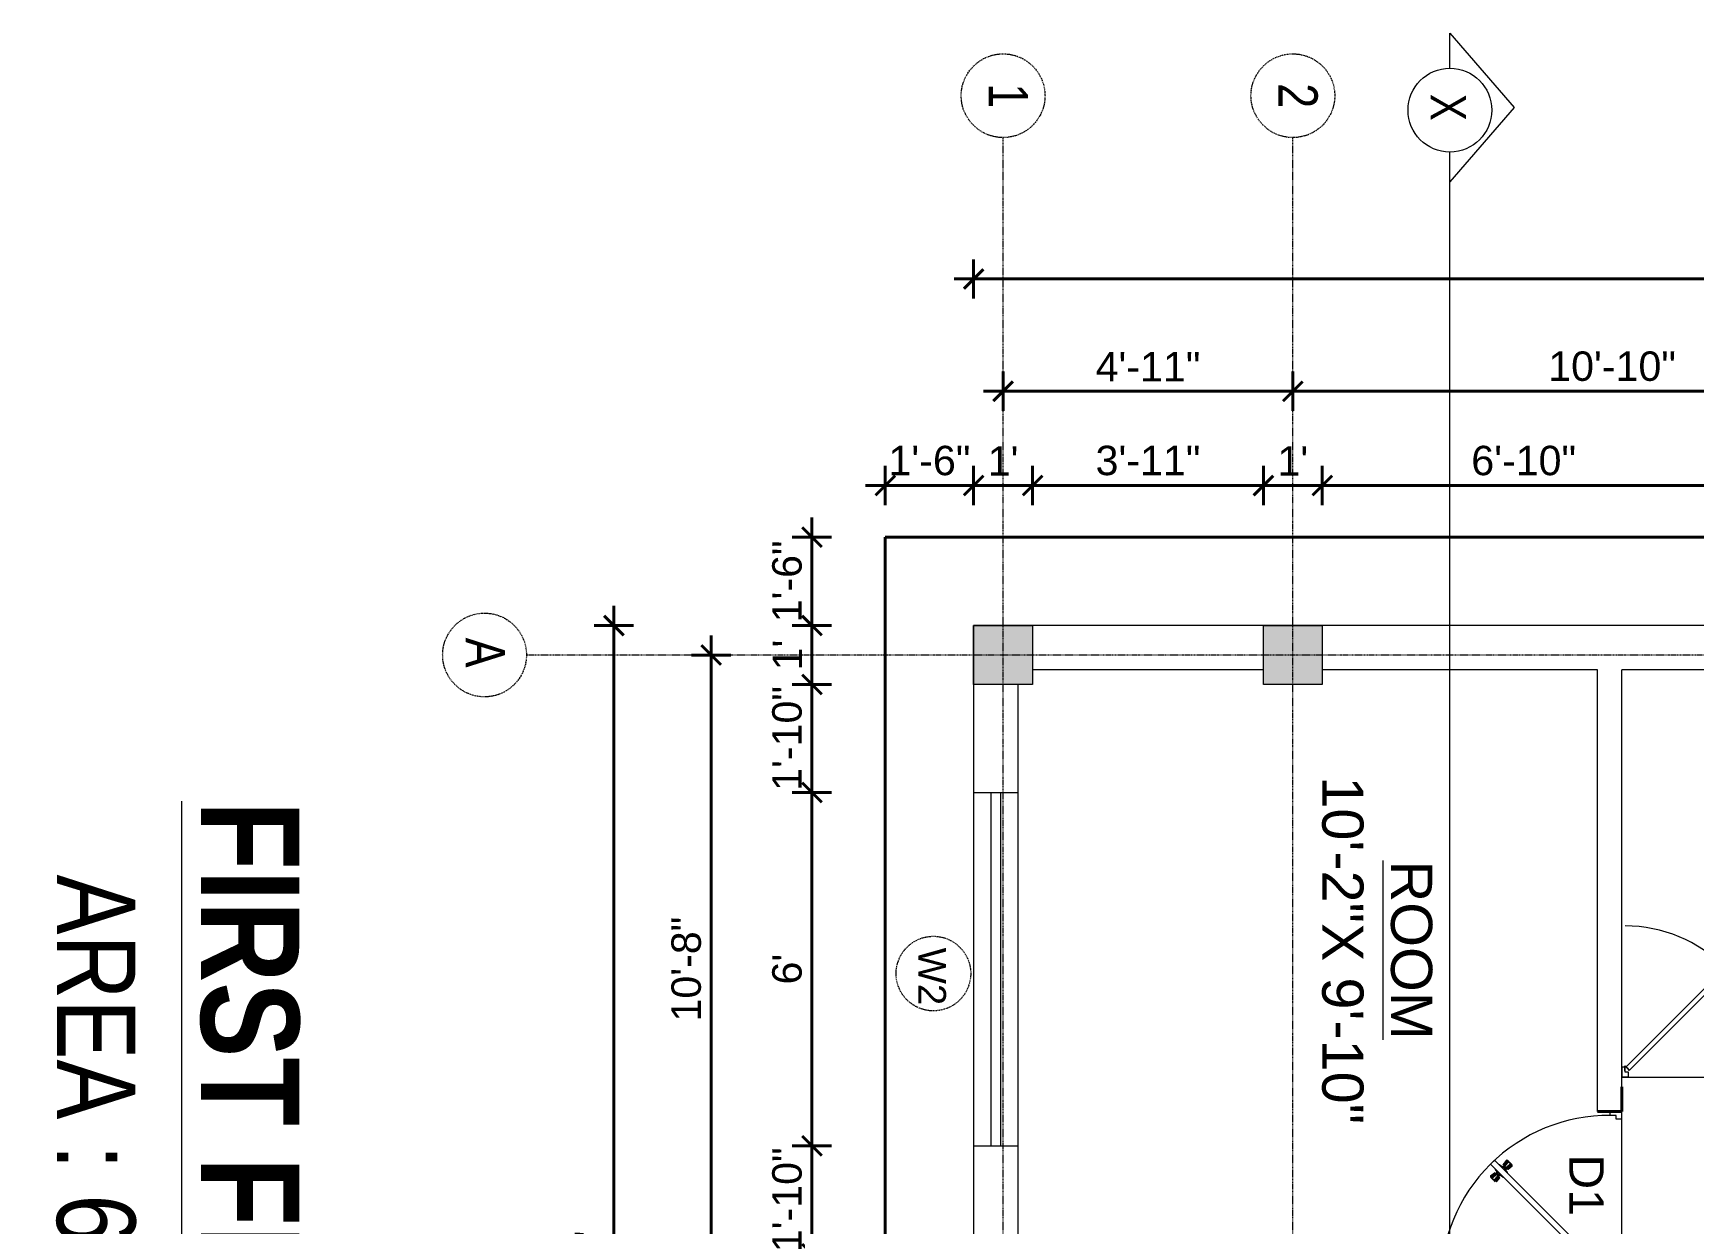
# Model space of a CAD drawing. Header units: inches. Extents: x 141029 to 166402, y -23568 to -18036.
# Drawn here: x 162493.4 to 162831.6, y -21238.9 to -20996.3 of the extents above; entities that cross this region are included whole.
import ezdxf

# ---------------------------------------------------------------- set-up
doc = ezdxf.new("R2010")
doc.units = ezdxf.units.IN
doc.header["$LTSCALE"] = 0.5
doc.header["$MEASUREMENT"] = 0
doc.header["$PDMODE"] = 66
doc.linetypes.add('CENTER', pattern=[2, 1.25, -0.25, 0.25, -0.25])
for name, color, linetype, lineweight in [('Annotate-Lite.w', 177, 'Continuous', 9), ('Annotations-Bold.w', 177, 'Continuous', 13), ('DOOR & WIN', 1, 'Continuous', 25), ('PUERTAS', 7, 'Continuous', 9), ('TEXT', 220, 'Continuous', 9), ('Text-100.w', 254, 'Continuous', 9), ('wall', 1, 'Continuous', 40)]:
    doc.layers.add(name, color=color, linetype=linetype, lineweight=lineweight)
doc.styles.add('ARAIL', font='ARIALN.TTF')
doc.styles.add('arial', font='arial.ttf')
doc.styles.add('DIMTEXT', font='arial.ttf', dxfattribs={"height": 6})
doc.styles.add('gaurav', font='arial.ttf')
doc.styles.get("Standard").update_dxf_attribs({"font": 'arial.ttf'})
doc.dimstyles.new('1 by 96', dxfattribs={"dimtxt": 6, "dimasz": 4, "dimexe": 4, "dimexo": 4, "dimgap": 2, "dimtad": 1, "dimdec": 0, "dimzin": 0, "dimdsep": 46, "dimlunit": 4, "dimtxsty": 'Standard', "dimblk": 'ARCHTICK', "dimcen": 0, "dimdle": 4, "dimadec": 0, "dimazin": 0, "dimtfac": 1, "dimtdec": 0, "dimtix": 1, "dimtofl": 0, "dimtmove": 1, "dimatfit": 3, "dimldrblk": 'ARCHTICK', "dimfxl": 4, "dimfxlon": 1, "dimtolj": 1, "dimtzin": 0, "dimlwd": -1, "dimlwe": -1, "dimarcsym": 0})

# ---------------------------------------------------------------- blocks, each defined once
blk = doc.blocks.new('2ft6in')
at = {"layer": 'PUERTAS', "color": 2}
for p, q in [((0.84, 2.1), (21.02, 22.28)), ((21.71, 21.6), (1.47, 1.37)), ((18.33, 21.76), (18.31, 21.77)), ((21.71, 21.6), (21.02, 22.28)), ((21.18, 18.9), (21.2, 18.89)), ((0, 2), (0, 0)), ((0.6, 2), (0, 2)), ((1.33, 0), (0, 0)), ((0.6, 1.26), (0.6, 2.04)), ((0.67, 1.26), (0.6, 1.26)), ((0.67, 1.26), (0.67, 2.01)), ((0.67, 1), (0.67, 1.26)), ((1.33, 1), (0.67, 1)), ((1.31, 1.53), (0.79, 2.06)), ((1.36, 1.58), (0.81, 2.12)), ((1.36, 1.58), (1.31, 1.53)), ((1.47, 1.37), (1.31, 1.53)), ((1.33, 0), (1.33, 1)), ((28.67, 0), (28.67, 1)), ((28.67, 1), (29.33, 1)), ((28.67, 0), (30, 0)), ((29.33, 1), (29.33, 2)), ((29.33, 2), (30, 2)), ((30, 0), (30, 2))]:
    blk.add_line(p, q, dxfattribs=at)
at = {"layer": 'PUERTAS', "color": 8}
for p, q in [((18.81, 20.78), (18.04, 21.4)), ((18.86, 20.83), (18.08, 21.46)), ((18.95, 20.92), (18.2, 21.58)), ((18.44, 21.9), (18.31, 21.77)), ((19.07, 21.03), (18.34, 21.72)), ((18.44, 21.9), (18.56, 22.02)), ((18.58, 22.01), (18.56, 22.02)), ((19.3, 21.26), (18.61, 22)), ((19.42, 21.38), (18.75, 22.14)), ((19.51, 21.48), (18.88, 22.26)), ((18.91, 20.27), (19.19, 20.69)), ((19.55, 21.53), (18.93, 22.3)), ((19.13, 20.8), (19.03, 20.9)), ((19.15, 20.82), (19.05, 20.92)), ((19.09, 20.44), (19.25, 20.76)), ((19.19, 20.87), (19.1, 20.96)), ((19.25, 20.93), (19.16, 21.02)), ((19.28, 20.63), (19.32, 20.83)), ((19.4, 21.08), (19.31, 21.17)), ((19.47, 21.15), (19.38, 21.24)), ((19.43, 20.78), (19.4, 20.9)), ((19.51, 21.19), (19.42, 21.28)), ((19.55, 20.91), (19.43, 20.94)), ((19.53, 21.21), (19.44, 21.3)), ((19.7, 21.06), (19.51, 21.01)), ((19.89, 21.24), (19.58, 21.08)), ((20.07, 21.42), (19.64, 21.15)), ((20.67, 20.47), (20.51, 20.15)), ((20.85, 20.64), (20.57, 20.22)), ((19.69, 19.49), (20.12, 19.76)), ((19.87, 19.67), (20.18, 19.83)), ((20.06, 19.85), (20.25, 19.9)), ((20.21, 20), (20.33, 19.97)), ((20.21, 19.38), (20.83, 18.61)), ((20.23, 19.7), (20.32, 19.61)), ((20.25, 19.72), (20.34, 19.63)), ((20.25, 19.43), (20.88, 18.65)), ((20.29, 19.76), (20.38, 19.67)), ((20.33, 20.13), (20.36, 20.01)), ((20.34, 19.53), (21, 18.77)), ((20.36, 19.83), (20.45, 19.74)), ((20.48, 20.28), (20.44, 20.08)), ((20.46, 19.64), (21.14, 18.91)), ((20.5, 19.98), (20.6, 19.89)), ((20.57, 20.04), (20.66, 19.95)), ((20.61, 20.09), (20.7, 19.99)), ((20.63, 20.11), (20.72, 20.01)), ((20.69, 19.87), (21.42, 19.19)), ((20.81, 19.99), (21.56, 19.33)), ((20.9, 20.08), (21.68, 19.45)), ((20.95, 20.13), (21.72, 19.51)), ((21.32, 19.01), (21.2, 18.89)), ((21.32, 19.01), (21.44, 19.14)), ((21.43, 19.15), (21.44, 19.14)), ((0, 0), (30, 0))]:
    blk.add_line(p, q, dxfattribs=at)
at = {"layer": 'PUERTAS', "color": 1}
for p, q in [((18.06, 21.44), (18.48, 21.86)), ((18.74, 20.79), (18.06, 21.34)), ((18.08, 21.51), (18.45, 21.88)), ((18.11, 21.49), (18.08, 21.51)), ((18.82, 22.25), (18.45, 21.88)), ((18.9, 22.28), (18.48, 21.86)), ((18.84, 22.23), (18.82, 22.25)), ((18.83, 20.8), (19.18, 21.15)), ((18.84, 20.21), (19.1, 20.6)), ((18.92, 20.89), (18.93, 20.88)), ((19.54, 21.59), (18.99, 22.27)), ((19.02, 20.88), (19.24, 21.1)), ((19.12, 20.8), (19.03, 20.89)), ((19.1, 20.7), (19.11, 20.69)), ((19.1, 20.6), (19.1, 20.6)), ((19.11, 20.79), (19.33, 21.01)), ((19.54, 21.5), (19.18, 21.15)), ((19.45, 21.31), (19.24, 21.1)), ((19.55, 21.22), (19.33, 21.01)), ((19.45, 21.41), (19.45, 21.41)), ((19.54, 21.22), (19.45, 21.31)), ((19.64, 21.23), (19.64, 21.23)), ((19.74, 21.24), (19.73, 21.23)), ((20.12, 21.49), (19.74, 21.24)), ((20.22, 21.48), (20.22, 21.49)), ((20.66, 20.31), (20.65, 20.31)), ((20.91, 20.7), (20.66, 20.31)), ((20.91, 20.8), (20.91, 20.79)), ((18.85, 20.11), (18.84, 20.12)), ((19.53, 19.43), (19.54, 19.42)), ((19.64, 19.42), (20.02, 19.67)), ((20.02, 19.67), (20.03, 19.68)), ((20.12, 19.68), (20.12, 19.68)), ((20.21, 19.69), (20.43, 19.9)), ((20.22, 19.41), (20.57, 19.76)), ((20.22, 19.69), (20.31, 19.6)), ((20.22, 19.32), (20.76, 18.64)), ((20.31, 19.6), (20.52, 19.81)), ((20.31, 19.5), (20.31, 19.5)), ((20.65, 20.12), (20.43, 19.9)), ((20.74, 20.03), (20.52, 19.81)), ((20.93, 20.11), (20.57, 19.76)), ((20.64, 20.11), (20.73, 20.02)), ((20.65, 20.21), (20.65, 20.22)), ((20.84, 20.02), (20.83, 20.03)), ((20.86, 18.63), (21.28, 19.05)), ((20.91, 18.68), (20.94, 18.66)), ((20.94, 18.66), (21.31, 19.03)), ((21.02, 20.12), (21.7, 19.57)), ((21.7, 19.47), (21.28, 19.05)), ((21.67, 19.4), (21.31, 19.03)), ((21.65, 19.42), (21.67, 19.4))]:
    blk.add_line(p, q, dxfattribs=at)
at = {"layer": 'PUERTAS', "color": 2}
for radius in [0.129, 0.0627]:
    blk.add_circle((0.68, 2.14), radius, dxfattribs=at)
at = {"layer": 'PUERTAS', "color": 8}
blk.add_arc((0.68, 2.14), 28.65, 359.7285, 90.0333, dxfattribs=at)
at = {"layer": 'PUERTAS', "color": 1}
for centre, start, end in [((18.78, 20.84), 231.0764, 315), ((18.94, 22.23), 38.9236, 135), ((18.97, 20.93), 225, 315), ((19.16, 20.74), 135, 219.7428), ((19.06, 20.65), 315, 39.7428), ((19.4, 21.36), 315, 45), ((19.49, 21.55), 315, 38.9236), ((19.6, 21.18), 50.2572, 135), ((19.68, 21.28), 230.2572, 315), ((20.17, 21.44), 45, 135), ((20.7, 20.26), 135, 219.7428), ((20.87, 20.75), 315, 45), ((18.89, 20.16), 135, 225), ((19.59, 19.47), 225, 315), ((20.07, 19.63), 50.2572, 135), ((20.16, 19.73), 230.2572, 315), ((20.27, 19.36), 135, 218.9236), ((20.35, 19.55), 135, 225), ((20.6, 20.17), 315, 39.7428), ((20.78, 19.98), 45, 135), ((20.82, 18.68), 218.9236, 315), ((20.98, 20.07), 51.0764, 135), ((21.65, 19.52), 315, 51.0764)]:
    blk.add_arc(centre, 0.0667, start, end, dxfattribs=at)
blk = doc.blocks.new('*U216')
at = {"color": 3}
blk.add_blockref('2ft6in', (0, 0), dxfattribs=at)
blk = doc.blocks.new('3ft')
at = {"layer": 'PUERTAS', "color": 6}
for p, q in [((1.01, 2.52), (25.23, 26.74)), ((26.05, 25.92), (1.77, 1.64)), ((26.05, 25.92), (25.23, 26.74)), ((0, 2.4), (0, 0)), ((0.72, 2.4), (0, 2.4)), ((1.6, 0), (0, 0)), ((0.72, 1.52), (0.72, 2.44)), ((0.8, 1.52), (0.72, 1.52)), ((0.8, 1.52), (0.8, 2.41)), ((0.8, 1.2), (0.8, 1.52)), ((1.6, 1.2), (0.8, 1.2)), ((1.57, 1.84), (0.94, 2.47)), ((1.63, 1.89), (0.97, 2.55)), ((1.63, 1.89), (1.57, 1.84)), ((1.77, 1.64), (1.57, 1.84)), ((1.6, 0), (1.6, 1.2)), ((34.4, 0), (34.4, 1.2)), ((34.4, 1.2), (35.2, 1.2)), ((34.4, 0), (36, 0)), ((35.2, 1.2), (35.2, 2.4)), ((35.2, 2.4), (36, 2.4)), ((36, 0), (36, 2.4))]:
    blk.add_line(p, q, dxfattribs=at)
at = {"layer": 'PUERTAS', "color": 8}
for p, q in [((22.57, 24.94), (21.65, 25.68)), ((22.63, 24.99), (21.69, 25.75)), ((22.74, 25.1), (21.84, 25.9)), ((22.13, 26.28), (21.98, 26.13)), ((22.88, 25.24), (22.01, 26.06)), ((22.13, 26.28), (22.27, 26.42)), ((22.29, 26.41), (22.27, 26.42)), ((23.16, 25.52), (22.34, 26.39)), ((23.3, 25.66), (22.5, 26.56)), ((23.41, 25.77), (22.65, 26.71)), ((22.69, 24.32), (23.02, 24.83)), ((23.46, 25.83), (22.72, 26.75)), ((22.95, 24.96), (22.84, 25.07)), ((22.98, 24.99), (22.86, 25.1)), ((23.03, 25.04), (22.91, 25.15)), ((22.91, 24.53), (23.1, 24.91)), ((23.11, 25.12), (22.99, 25.23)), ((23.13, 24.76), (23.18, 24.99)), ((23.28, 25.3), (23.17, 25.41)), ((23.36, 25.37), (23.25, 25.49)), ((23.31, 24.94), (23.28, 25.08)), ((23.41, 25.43), (23.3, 25.54)), ((23.46, 25.09), (23.32, 25.13)), ((23.44, 25.45), (23.33, 25.56)), ((23.64, 25.27), (23.41, 25.22)), ((23.87, 25.49), (23.49, 25.3)), ((24.08, 25.71), (23.57, 25.38)), ((23.63, 23.38), (24.14, 23.72)), ((23.84, 23.6), (24.22, 23.79)), ((24.07, 23.82), (24.3, 23.88)), ((24.25, 24), (24.39, 23.97)), ((24.35, 23.72), (24.46, 23.61)), ((24.4, 24.15), (24.43, 24.01)), ((24.43, 23.8), (24.54, 23.69)), ((24.58, 24.33), (24.52, 24.1)), ((24.6, 23.97), (24.72, 23.86)), ((24.8, 24.56), (24.61, 24.18)), ((25.02, 24.77), (24.68, 24.26)), ((24.68, 24.05), (24.79, 23.94)), ((24.73, 24.1), (24.85, 23.99)), ((24.76, 24.13), (24.87, 24.02)), ((24.83, 23.85), (25.7, 23.03)), ((24.97, 23.99), (25.87, 23.2)), ((25.08, 24.1), (26.02, 23.34)), ((25.14, 24.15), (26.06, 23.41)), ((24.25, 23.26), (24.99, 22.34)), ((24.27, 23.64), (24.38, 23.53)), ((24.3, 23.67), (24.41, 23.56)), ((24.3, 23.32), (25.06, 22.38)), ((24.41, 23.43), (25.2, 22.53)), ((24.55, 23.57), (25.37, 22.7)), ((25.58, 22.82), (25.43, 22.67)), ((25.58, 22.82), (25.73, 22.97)), ((25.72, 22.98), (25.73, 22.97)), ((0, 0), (36, 0))]:
    blk.add_line(p, q, dxfattribs=at)
at = {"layer": 'PUERTAS', "color": 1}
for p, q in [((21.67, 25.73), (22.17, 26.23)), ((22.49, 24.95), (21.67, 25.61)), ((21.7, 25.82), (22.14, 26.26)), ((21.73, 25.79), (21.7, 25.82)), ((22.58, 26.7), (22.14, 26.26)), ((22.67, 26.73), (22.17, 26.23)), ((22.61, 26.67), (22.58, 26.7)), ((22.6, 24.96), (23.02, 25.38)), ((22.61, 24.25), (22.92, 24.72)), ((22.62, 24.13), (22.61, 24.14)), ((22.7, 25.07), (22.71, 25.06)), ((23.45, 25.91), (22.79, 26.73)), ((22.82, 25.06), (23.08, 25.32)), ((22.94, 24.95), (22.83, 25.07)), ((22.92, 24.72), (22.92, 24.72)), ((22.93, 24.94), (23.19, 25.21)), ((22.93, 24.84), (22.93, 24.83)), ((23.44, 25.81), (23.02, 25.38)), ((23.34, 25.58), (23.08, 25.32)), ((23.46, 25.47), (23.19, 25.21)), ((23.33, 25.7), (23.34, 25.69)), ((23.45, 25.46), (23.33, 25.57)), ((23.57, 25.47), (23.57, 25.47)), ((24.15, 25.79), (23.68, 25.48)), ((23.68, 25.48), (23.68, 25.48)), ((24.25, 23.62), (24.51, 23.89)), ((24.27, 25.78), (24.26, 25.79)), ((24.26, 23.29), (24.69, 23.71)), ((24.37, 23.52), (24.63, 23.77)), ((24.78, 24.15), (24.51, 23.89)), ((24.89, 24.03), (24.63, 23.77)), ((25.11, 24.14), (24.69, 23.71)), ((24.77, 24.14), (24.88, 24.03)), ((24.79, 24.38), (24.78, 24.37)), ((24.78, 24.26), (24.78, 24.26)), ((25.1, 24.84), (24.79, 24.38)), ((25, 24.03), (25, 24.03)), ((25.09, 24.96), (25.1, 24.95)), ((25.22, 24.14), (26.03, 23.48)), ((23.44, 23.31), (23.45, 23.3)), ((23.56, 23.3), (24.03, 23.61)), ((24.03, 23.61), (24.03, 23.62)), ((24.14, 23.62), (24.14, 23.62)), ((24.26, 23.63), (24.37, 23.52)), ((24.26, 23.18), (24.92, 22.37)), ((24.37, 23.4), (24.37, 23.4)), ((25.04, 22.36), (25.54, 22.86)), ((25.1, 22.42), (25.13, 22.39)), ((25.13, 22.39), (25.57, 22.83)), ((26.04, 23.37), (25.54, 22.86)), ((26.01, 23.27), (25.57, 22.83)), ((25.98, 23.3), (26.01, 23.27))]:
    blk.add_line(p, q, dxfattribs=at)
at = {"layer": 'PUERTAS', "color": 2}
for p, q in [((21.99, 26.11), (21.98, 26.13)), ((25.42, 22.68), (25.43, 22.67))]:
    blk.add_line(p, q, dxfattribs=at)
at = {"layer": 'PUERTAS', "color": 6}
for radius in [0.155, 0.0752]:
    blk.add_circle((0.82, 2.56), radius, dxfattribs=at)
blk.add_arc((0.82, 2.56), 34.38, 359.7285, 90.0333, dxfattribs=at)
at = {"layer": 'PUERTAS', "color": 1}
for centre, start, end in [((22.54, 25.01), 231.0764, 315), ((22.67, 24.2), 135, 225), ((22.73, 26.68), 38.9236, 135), ((22.77, 25.12), 225, 315), ((22.99, 24.89), 135, 219.7428), ((22.87, 24.78), 315, 39.7428), ((23.28, 25.63), 315, 45), ((23.39, 25.86), 315, 38.9236), ((23.51, 25.41), 50.2572, 135), ((23.62, 25.53), 230.2572, 315), ((24.2, 25.73), 45, 135), ((24.84, 24.31), 135, 219.7428), ((24.72, 24.21), 315, 39.7428), ((24.94, 23.98), 45, 135), ((25.04, 24.89), 315, 45), ((25.17, 24.08), 51.0764, 135), ((23.51, 23.36), 225, 315), ((24.09, 23.56), 50.2572, 135), ((24.2, 23.68), 230.2572, 315), ((24.32, 23.23), 135, 218.9236), ((24.42, 23.46), 135, 225), ((24.98, 22.42), 218.9236, 315), ((25.98, 23.42), 315, 51.0764)]:
    blk.add_arc(centre, 0.08, start, end, dxfattribs=at)
blk = doc.blocks.new('*U213')
at = {"color": 3, "xscale": -1}
blk.add_blockref('3ft', (42, 0), dxfattribs=at)
blk = doc.blocks.new('_ArchTick')
at = {"color": 0, "linetype": 'ByBlock', "const_width": 0.15}
blk.add_lwpolyline([(-0.5, -0.5), (0.5, 0.5)], dxfattribs=at)
blk = doc.blocks.new('*D980')
at = {"layer": 'Defpoints', "color": 0, "transparency": 16777216}
for p in [(162749.94, -21069.24), (162690.94, -21116.98), (162749.94, -21116.98)]:
    blk.add_point(p, dxfattribs=at)
at = {"layer": 'wall', "color": 0, "transparency": 16777216}
for p, q in [((162690.94, -21073.24), (162690.94, -21065.24)), ((162749.94, -21073.24), (162749.94, -21065.24)), ((162686.94, -21069.24), (162753.94, -21069.24))]:
    blk.add_line(p, q, dxfattribs=at)
at = {"layer": 'wall', "color": 0, "transparency": 16777216, "xscale": 4, "yscale": 4, "zscale": 4, "rotation": 180}
blk.add_blockref('_ArchTick', (162690.94, -21069.24), dxfattribs=at)
at = {"layer": 'wall', "color": 0, "transparency": 16777216, "xscale": 4, "yscale": 4, "zscale": 4}
blk.add_blockref('_ArchTick', (162749.94, -21069.24), dxfattribs=at)
at = {"layer": 'wall', "color": 0, "transparency": 16777216, "insert": (162720.44, -21064.23), "char_height": 6, "attachment_point": 5}
blk.add_mtext('\\A1;4\'-11"', dxfattribs=at)
blk = doc.blocks.new('*D981')
at = {"layer": 'Defpoints', "color": 0, "transparency": 16777216}
for p in [(162879.94, -21069.24), (162749.94, -21116.98), (162879.94, -21116.98)]:
    blk.add_point(p, dxfattribs=at)
at = {"layer": 'wall', "color": 0, "transparency": 16777216}
for p, q in [((162749.94, -21073.24), (162749.94, -21065.24)), ((162879.94, -21073.24), (162879.94, -21065.24)), ((162745.94, -21069.24), (162883.94, -21069.24))]:
    blk.add_line(p, q, dxfattribs=at)
at = {"layer": 'wall', "color": 0, "transparency": 16777216, "xscale": 4, "yscale": 4, "zscale": 4, "rotation": 180}
blk.add_blockref('_ArchTick', (162749.94, -21069.24), dxfattribs=at)
at = {"layer": 'wall', "color": 0, "transparency": 16777216, "xscale": 4, "yscale": 4, "zscale": 4}
blk.add_blockref('_ArchTick', (162879.94, -21069.24), dxfattribs=at)
at = {"layer": 'wall', "color": 0, "transparency": 16777216, "insert": (162814.94, -21064.17), "char_height": 6, "attachment_point": 5}
blk.add_mtext('\\A1;10\'-10"', dxfattribs=at)
blk = doc.blocks.new('*D983')
at = {"layer": 'Defpoints', "color": 0, "transparency": 16777216}
for p in [(162684.94, -21046.36), (162684.94, -21116.98), (163031.94, -21116.98)]:
    blk.add_point(p, dxfattribs=at)
at = {"layer": 'wall', "color": 0, "transparency": 16777216}
for p, q in [((162684.94, -21050.36), (162684.94, -21042.36)), ((163031.94, -21050.36), (163031.94, -21042.36)), ((163035.94, -21046.36), (162680.94, -21046.36))]:
    blk.add_line(p, q, dxfattribs=at)
at = {"layer": 'wall', "color": 0, "transparency": 16777216, "xscale": 4, "yscale": 4, "zscale": 4, "rotation": 180}
blk.add_blockref('_ArchTick', (162684.94, -21046.36), dxfattribs=at)
at = {"layer": 'wall', "color": 0, "transparency": 16777216, "xscale": 4, "yscale": 4, "zscale": 4}
blk.add_blockref('_ArchTick', (163031.94, -21046.36), dxfattribs=at)
at = {"layer": 'wall', "color": 0, "transparency": 16777216, "insert": (162858.44, -21041.29), "char_height": 6, "attachment_point": 5}
blk.add_mtext('\\A1;28\'-11"', dxfattribs=at)
blk = doc.blocks.new('*D994')
at = {"layer": 'Defpoints', "color": 0, "transparency": 16777216}
for p in [(162684.94, -21122.98), (162631.51, -21250.98), (162684.94, -21250.98)]:
    blk.add_point(p, dxfattribs=at)
at = {"layer": 'wall', "color": 0, "transparency": 16777216}
for p, q in [((162631.51, -21118.98), (162631.51, -21254.98)), ((162635.51, -21122.98), (162627.51, -21122.98)), ((162635.51, -21250.98), (162627.51, -21250.98))]:
    blk.add_line(p, q, dxfattribs=at)
at = {"layer": 'wall', "color": 0, "transparency": 16777216, "xscale": 4, "yscale": 4, "zscale": 4}
for p, rotation in [((162631.51, -21122.98), 90), ((162631.51, -21250.98), 270)]:
    blk.add_blockref('_ArchTick', p, dxfattribs=dict(at, rotation=rotation))
at = {"layer": 'wall', "color": 0, "transparency": 16777216, "insert": (162626.44, -21186.98), "char_height": 6, "attachment_point": 5, "rotation": 90}
blk.add_mtext('\\A1;10\'-8"', dxfattribs=at)
blk = doc.blocks.new('*D996')
at = {"layer": 'Defpoints', "color": 0, "transparency": 16777216}
for p in [(162684.94, -21116.98), (162611.68, -21384.98), (162743.94, -21384.98)]:
    blk.add_point(p, dxfattribs=at)
at = {"layer": 'wall', "color": 0, "transparency": 16777216}
for p, q in [((162611.68, -21112.98), (162611.68, -21388.98)), ((162615.68, -21116.98), (162607.68, -21116.98)), ((162615.68, -21384.98), (162607.68, -21384.98))]:
    blk.add_line(p, q, dxfattribs=at)
at = {"layer": 'wall', "color": 0, "transparency": 16777216, "xscale": 4, "yscale": 4, "zscale": 4}
for p, rotation in [((162611.68, -21116.98), 90), ((162611.68, -21384.98), 270)]:
    blk.add_blockref('_ArchTick', p, dxfattribs=dict(at, rotation=rotation))
at = {"layer": 'wall', "color": 0, "transparency": 16777216, "insert": (162606.67, -21250.98), "char_height": 6, "attachment_point": 5, "rotation": 90}
blk.add_mtext('\\A1;22\'-4"', dxfattribs=at)
blk = doc.blocks.new('*D1068')
at = {"layer": 'Defpoints', "color": 0, "transparency": 16777216}
for p in [(162755.94, -21088.45), (162755.94, -21116.98), (162837.94, -21116.98)]:
    blk.add_point(p, dxfattribs=at)
at = {"layer": 'wall', "color": 0, "transparency": 16777216}
for p, q in [((162755.94, -21092.45), (162755.94, -21084.45)), ((162837.94, -21092.45), (162837.94, -21084.45)), ((162841.94, -21088.45), (162751.94, -21088.45))]:
    blk.add_line(p, q, dxfattribs=at)
at = {"layer": 'wall', "color": 0, "transparency": 16777216, "xscale": 4, "yscale": 4, "zscale": 4, "rotation": 180}
blk.add_blockref('_ArchTick', (162755.94, -21088.45), dxfattribs=at)
at = {"layer": 'wall', "color": 0, "transparency": 16777216, "xscale": 4, "yscale": 4, "zscale": 4}
blk.add_blockref('_ArchTick', (162837.94, -21088.45), dxfattribs=at)
at = {"layer": 'wall', "color": 0, "transparency": 16777216, "insert": (162796.94, -21083.39), "char_height": 6, "attachment_point": 5}
blk.add_mtext('\\A1;6\'-10"', dxfattribs=at)
blk = doc.blocks.new('*D1069')
at = {"layer": 'Defpoints', "color": 0, "transparency": 16777216}
for p in [(162743.94, -21088.45), (162743.94, -21116.98), (162755.94, -21116.98)]:
    blk.add_point(p, dxfattribs=at)
at = {"layer": 'wall', "color": 0, "transparency": 16777216}
for p, q in [((162743.94, -21092.45), (162743.94, -21084.45)), ((162755.94, -21092.45), (162755.94, -21084.45)), ((162759.94, -21088.45), (162739.94, -21088.45))]:
    blk.add_line(p, q, dxfattribs=at)
at = {"layer": 'wall', "color": 0, "transparency": 16777216, "xscale": 4, "yscale": 4, "zscale": 4, "rotation": 180}
blk.add_blockref('_ArchTick', (162743.94, -21088.45), dxfattribs=at)
at = {"layer": 'wall', "color": 0, "transparency": 16777216, "xscale": 4, "yscale": 4, "zscale": 4}
blk.add_blockref('_ArchTick', (162755.94, -21088.45), dxfattribs=at)
at = {"layer": 'wall', "color": 0, "transparency": 16777216, "insert": (162749.94, -21083.44), "char_height": 6, "attachment_point": 5}
blk.add_mtext("\\A1;1'", dxfattribs=at)
blk = doc.blocks.new('*D1070')
at = {"layer": 'Defpoints', "color": 0, "transparency": 16777216}
for p in [(162696.94, -21088.45), (162696.94, -21116.98), (162743.94, -21116.98)]:
    blk.add_point(p, dxfattribs=at)
at = {"layer": 'wall', "color": 0, "transparency": 16777216}
for p, q in [((162696.94, -21092.45), (162696.94, -21084.45)), ((162743.94, -21092.45), (162743.94, -21084.45)), ((162747.94, -21088.45), (162692.94, -21088.45))]:
    blk.add_line(p, q, dxfattribs=at)
at = {"layer": 'wall', "color": 0, "transparency": 16777216, "xscale": 4, "yscale": 4, "zscale": 4, "rotation": 180}
blk.add_blockref('_ArchTick', (162696.94, -21088.45), dxfattribs=at)
at = {"layer": 'wall', "color": 0, "transparency": 16777216, "xscale": 4, "yscale": 4, "zscale": 4}
blk.add_blockref('_ArchTick', (162743.94, -21088.45), dxfattribs=at)
at = {"layer": 'wall', "color": 0, "transparency": 16777216, "insert": (162720.44, -21083.38), "char_height": 6, "attachment_point": 5}
blk.add_mtext('\\A1;3\'-11"', dxfattribs=at)
blk = doc.blocks.new('*D1071')
at = {"layer": 'Defpoints', "color": 0, "transparency": 16777216}
for p in [(162684.94, -21088.45), (162684.94, -21116.98), (162696.94, -21116.98)]:
    blk.add_point(p, dxfattribs=at)
at = {"layer": 'wall', "color": 0, "transparency": 16777216}
for p, q in [((162684.94, -21092.45), (162684.94, -21084.45)), ((162696.94, -21092.45), (162696.94, -21084.45)), ((162700.94, -21088.45), (162680.94, -21088.45))]:
    blk.add_line(p, q, dxfattribs=at)
at = {"layer": 'wall', "color": 0, "transparency": 16777216, "xscale": 4, "yscale": 4, "zscale": 4, "rotation": 180}
blk.add_blockref('_ArchTick', (162684.94, -21088.45), dxfattribs=at)
at = {"layer": 'wall', "color": 0, "transparency": 16777216, "xscale": 4, "yscale": 4, "zscale": 4}
blk.add_blockref('_ArchTick', (162696.94, -21088.45), dxfattribs=at)
at = {"layer": 'wall', "color": 0, "transparency": 16777216, "insert": (162690.94, -21083.44), "char_height": 6, "attachment_point": 5}
blk.add_mtext("\\A1;1'", dxfattribs=at)
blk = doc.blocks.new('*D925')
at = {"layer": 'Defpoints', "color": 0, "transparency": 16777216}
for p in [(162666.94, -21088.45), (162666.94, -21098.98), (162684.94, -21116.98)]:
    blk.add_point(p, dxfattribs=at)
at = {"layer": 'wall', "color": 0, "transparency": 16777216}
for p, q in [((162666.94, -21092.45), (162666.94, -21084.45)), ((162684.94, -21092.45), (162684.94, -21084.45)), ((162688.94, -21088.45), (162662.94, -21088.45))]:
    blk.add_line(p, q, dxfattribs=at)
at = {"layer": 'wall', "color": 0, "transparency": 16777216, "xscale": 4, "yscale": 4, "zscale": 4, "rotation": 180}
blk.add_blockref('_ArchTick', (162666.94, -21088.45), dxfattribs=at)
at = {"layer": 'wall', "color": 0, "transparency": 16777216, "xscale": 4, "yscale": 4, "zscale": 4}
blk.add_blockref('_ArchTick', (162684.94, -21088.45), dxfattribs=at)
at = {"layer": 'wall', "color": 0, "transparency": 16777216, "insert": (162675.94, -21083.39), "char_height": 6, "attachment_point": 5}
blk.add_mtext('\\A1;1\'-6"', dxfattribs=at)
blk = doc.blocks.new('*D1081')
at = {"layer": 'Defpoints', "color": 0, "transparency": 16777216}
for p in [(162652.02, -21222.98), (162684.94, -21222.98), (162684.94, -21244.98)]:
    blk.add_point(p, dxfattribs=at)
at = {"layer": 'wall', "color": 0, "transparency": 16777216}
for p, q in [((162652.02, -21248.98), (162652.02, -21218.98)), ((162656.02, -21222.98), (162648.02, -21222.98)), ((162656.02, -21244.98), (162648.02, -21244.98))]:
    blk.add_line(p, q, dxfattribs=at)
at = {"layer": 'wall', "color": 0, "transparency": 16777216, "xscale": 4, "yscale": 4, "zscale": 4}
for p, rotation in [((162652.02, -21222.98), 90), ((162652.02, -21244.98), 270)]:
    blk.add_blockref('_ArchTick', p, dxfattribs=dict(at, rotation=rotation))
at = {"layer": 'wall', "color": 0, "transparency": 16777216, "insert": (162646.96, -21233.98), "char_height": 6, "attachment_point": 5, "rotation": 90}
blk.add_mtext('\\A1;1\'-10"', dxfattribs=at)
blk = doc.blocks.new('*D1082')
at = {"layer": 'Defpoints', "color": 0, "transparency": 16777216}
for p in [(162652.02, -21150.98), (162684.94, -21150.98), (162684.94, -21222.98)]:
    blk.add_point(p, dxfattribs=at)
at = {"layer": 'wall', "color": 0, "transparency": 16777216}
for p, q in [((162652.02, -21226.98), (162652.02, -21146.98)), ((162656.02, -21150.98), (162648.02, -21150.98)), ((162656.02, -21222.98), (162648.02, -21222.98))]:
    blk.add_line(p, q, dxfattribs=at)
at = {"layer": 'wall', "color": 0, "transparency": 16777216, "xscale": 4, "yscale": 4, "zscale": 4}
for p, rotation in [((162652.02, -21150.98), 90), ((162652.02, -21222.98), 270)]:
    blk.add_blockref('_ArchTick', p, dxfattribs=dict(at, rotation=rotation))
at = {"layer": 'wall', "color": 0, "transparency": 16777216, "insert": (162646.96, -21186.98), "char_height": 6, "attachment_point": 5, "rotation": 90}
blk.add_mtext("\\A1;6'", dxfattribs=at)
blk = doc.blocks.new('*D1083')
at = {"layer": 'Defpoints', "color": 0, "transparency": 16777216}
for p in [(162652.02, -21128.98), (162684.94, -21128.98), (162684.94, -21150.98)]:
    blk.add_point(p, dxfattribs=at)
at = {"layer": 'wall', "color": 0, "transparency": 16777216}
for p, q in [((162652.02, -21154.98), (162652.02, -21124.98)), ((162656.02, -21128.98), (162648.02, -21128.98)), ((162656.02, -21150.98), (162648.02, -21150.98))]:
    blk.add_line(p, q, dxfattribs=at)
at = {"layer": 'wall', "color": 0, "transparency": 16777216, "xscale": 4, "yscale": 4, "zscale": 4}
for p, rotation in [((162652.02, -21128.98), 90), ((162652.02, -21150.98), 270)]:
    blk.add_blockref('_ArchTick', p, dxfattribs=dict(at, rotation=rotation))
at = {"layer": 'wall', "color": 0, "transparency": 16777216, "insert": (162646.96, -21139.98), "char_height": 6, "attachment_point": 5, "rotation": 90}
blk.add_mtext('\\A1;1\'-10"', dxfattribs=at)
blk = doc.blocks.new('*D1084')
at = {"layer": 'Defpoints', "color": 0, "transparency": 16777216}
for p in [(162652.02, -21116.98), (162684.94, -21116.98), (162684.94, -21128.98)]:
    blk.add_point(p, dxfattribs=at)
at = {"layer": 'wall', "color": 0, "transparency": 16777216}
for p, q in [((162652.02, -21132.98), (162652.02, -21112.98)), ((162656.02, -21116.98), (162648.02, -21116.98)), ((162656.02, -21128.98), (162648.02, -21128.98))]:
    blk.add_line(p, q, dxfattribs=at)
at = {"layer": 'wall', "color": 0, "transparency": 16777216, "xscale": 4, "yscale": 4, "zscale": 4}
for p, rotation in [((162652.02, -21116.98), 90), ((162652.02, -21128.98), 270)]:
    blk.add_blockref('_ArchTick', p, dxfattribs=dict(at, rotation=rotation))
at = {"layer": 'wall', "color": 0, "transparency": 16777216, "insert": (162647.01, -21122.98), "char_height": 6, "attachment_point": 5, "rotation": 90}
blk.add_mtext("\\A1;1'", dxfattribs=at)
blk = doc.blocks.new('*D926')
at = {"layer": 'Defpoints', "color": 0, "transparency": 16777216}
for p in [(162652.02, -21098.98), (162666.94, -21098.98), (162684.94, -21116.98)]:
    blk.add_point(p, dxfattribs=at)
at = {"layer": 'wall', "color": 0, "transparency": 16777216}
for p, q in [((162652.02, -21120.98), (162652.02, -21094.98)), ((162656.02, -21098.98), (162648.02, -21098.98)), ((162656.02, -21116.98), (162648.02, -21116.98))]:
    blk.add_line(p, q, dxfattribs=at)
at = {"layer": 'wall', "color": 0, "transparency": 16777216, "xscale": 4, "yscale": 4, "zscale": 4}
for p, rotation in [((162652.02, -21098.98), 90), ((162652.02, -21116.98), 270)]:
    blk.add_blockref('_ArchTick', p, dxfattribs=dict(at, rotation=rotation))
at = {"layer": 'wall', "color": 0, "transparency": 16777216, "insert": (162646.96, -21107.98), "char_height": 6, "attachment_point": 5, "rotation": 90}
blk.add_mtext('\\A1;1\'-6"', dxfattribs=at)

msp = doc.modelspace()

# ---------------------------------------------------------------- hatches: boundary and pattern name
at = {"layer": 'wall'}
for points in [[(162696.94, -21128.98), (162696.94, -21116.98), (162684.94, -21116.98), (162684.94, -21128.98)], [(162755.94, -21128.98), (162755.94, -21116.98), (162743.94, -21116.98), (162743.94, -21128.98)]]:
    msp.add_hatch(color=256, dxfattribs=at).paths.add_polyline_path(points)

# ---------------------------------------------------------------- linework, layer by layer
at = {"layer": 'Annotate-Lite.w', "color": 1}
for p, q in [((162837.94, -21116.98), (162684.94, -21116.98)), ((162684.94, -21116.98), (162684.94, -21150.98)), ((162743.94, -21125.98), (162696.94, -21125.98)), ((162811.94, -21125.98), (162755.94, -21125.98)), ((162811.94, -21215.98), (162811.94, -21125.98)), ((162837.94, -21125.98), (162816.94, -21125.98)), ((162816.94, -21210.98), (162816.94, -21125.98)), ((162693.94, -21128.98), (162693.94, -21150.98)), ((162684.94, -21222.98), (162684.94, -21244.98)), ((162693.94, -21222.98), (162693.94, -21244.98))]:
    msp.add_line(p, q, dxfattribs=at)
at = {"layer": 'Annotate-Lite.w', "color": 3}
for p, q in [((162684.94, -21150.98), (162684.94, -21222.98)), ((162684.94, -21150.98), (162693.94, -21150.98)), ((162688.44, -21150.98), (162688.44, -21222.98)), ((162690.44, -21150.98), (162690.44, -21222.98)), ((162693.94, -21150.98), (162693.94, -21222.98)), ((162684.94, -21222.98), (162693.94, -21222.98))]:
    msp.add_line(p, q, dxfattribs=at)
at = {"layer": 'Annotate-Lite.w'}
msp.add_line((162816.94, -21215.98), (162816.94, -21215.98), dxfattribs=at)
for points in [[(162696.94, -21116.98), (162696.94, -21128.98), (162684.94, -21128.98), (162684.94, -21116.98)], [(162755.94, -21116.98), (162755.94, -21128.98), (162743.94, -21128.98), (162743.94, -21116.98)]]:
    msp.add_lwpolyline(points, close=True, dxfattribs=at)
at = {"layer": 'Annotations-Bold.w', "color": 0, "linetype": 'CENTER', "ltscale": 0.3}
for p, q in [((162690.94, -21481.98), (162690.94, -21017.55)), ((162749.94, -21481.98), (162749.94, -21017.55)), ((163096.12, -21122.98), (162593.88, -21122.98))]:
    msp.add_line(p, q, dxfattribs=at)
for centre, radius in [((162690.94, -21009.02), 8.53), ((162749.94, -21009.02), 8.53), ((162585.35, -21122.98), 8.53), ((162676.75, -21187.89), 7.6)]:
    msp.add_circle(centre, radius, dxfattribs=at)
at = {"layer": 'TEXT'}
for points in [[(162781.92, -21003.42), (162781.92, -20996.28), (162795.01, -21011.42), (162781.92, -21026.56)], [(162781.92, -21289.79), (162781.92, -21020.49)]]:
    msp.add_lwpolyline(points, dxfattribs=at)
msp.add_circle((162781.92, -21011.96), 8.53, dxfattribs=at)
at = {"layer": 'wall'}
for p, q in [((163031.94, -21098.98), (162666.94, -21098.98)), ((162666.94, -21098.98), (162666.94, -21244.98)), ((162816.94, -21210.98), (162816.94, -21215.98)), ((162816.94, -21215.98), (162811.94, -21215.98))]:
    msp.add_line(p, q, dxfattribs=at)

# ---------------------------------------------------------------- block references
at = {"layer": 'DOOR & WIN'}
msp.add_blockref('*U216', (162816.94, -21208.98), dxfattribs=at)
at = {"layer": 'DOOR & WIN', "xscale": -1, "rotation": 90}
msp.add_blockref('*U213', (162816.94, -21209.98), dxfattribs=at)

# ---------------------------------------------------------------- texts
at = {"layer": 'Annotations-Bold.w', "color": 0, "linetype": 'CENTER', "ltscale": 0.3, "attachment_point": 1, "rotation": 270}
for s, width, insert, char_height, style in [('1', 6.5393, (162695.99, -21006.47), 8, 'ARAIL'), ('2', 6.5393, (162754.99, -21006.47), 8, 'ARAIL'), ('A', 6.5393, (162589.49, -21119.44), 8, 'ARAIL'), ('W2', 8, (162679.31, -21182.61), 5.6, 'gaurav')]:
    msp.add_mtext_dynamic_manual_height_columns(s, width=width, gutter_width=100, heights=[0], dxfattribs=dict(at, insert=insert, char_height=char_height, style=style))
at = {"layer": 'Annotations-Bold.w', "color": 0, "linetype": 'CENTER', "ltscale": 0.3, "insert": (162778.32, -21183.13), "char_height": 8.4, "width": 77.2712, "attachment_point": 2, "rotation": 270, "style": 'gaurav'}
msp.add_mtext('{\\LROOM\\P}10\'-2"X 9\'-10"', dxfattribs=at)
at = {"layer": 'TEXT', "style": 'DIMTEXT'}
msp.add_text('D1', height=7, rotation=270, dxfattribs=at).set_placement((162806.25, -21224.76))
at = {"layer": 'TEXT', "insert": (162777.97, -21008.63), "char_height": 7.2, "attachment_point": 7, "rotation": 270, "style": 'ARAIL'}
msp.add_mtext_dynamic_manual_height_columns('X', width=125.4648, gutter_width=90, heights=[0], dxfattribs=at)
at = {"layer": 'Text-100.w', "insert": (162547.61, -21263.49), "char_height": 20, "width": 569.1024, "attachment_point": 2, "rotation": 270, "style": 'arial'}
msp.add_mtext('\\A1;{\\fArial Narrow|b1|i0|c0|p34;\\LFIRST FLOOR PLAN\\P\\fArial Narrow|b0|i0|c0|p34;\\H0.8x;\\lAREA : 656.8611 sq. ft.}', dxfattribs=at)

# ---------------------------------------------------------------- dimensions: what is measured, and where the dimension line sits
at = {"layer": 'wall'}
for base, p1, p2, picture, middle in [((162684.94, -21046.36), (163031.94, -21116.98), (162684.94, -21116.98), '*D983', (162858.44, -21041.29)), ((162749.94, -21069.24), (162690.94, -21116.98), (162749.94, -21116.98), '*D980', (162720.44, -21064.23)), ((162879.94, -21069.24), (162749.94, -21116.98), (162879.94, -21116.98), '*D981', (162814.94, -21064.17)), ((162684.94, -21088.45), (162696.94, -21116.98), (162684.94, -21116.98), '*D1071', (162690.94, -21083.44)), ((162696.94, -21088.45), (162743.94, -21116.98), (162696.94, -21116.98), '*D1070', (162720.44, -21083.38)), ((162743.94, -21088.45), (162755.94, -21116.98), (162743.94, -21116.98), '*D1069', (162749.94, -21083.44)), ((162755.94, -21088.45), (162837.94, -21116.98), (162755.94, -21116.98), '*D1068', (162796.94, -21083.39))]:
    dim = msp.add_linear_dim(base=base, p1=p1, p2=p2, dimstyle='1 by 96', dxfattribs=at)
    dim.commit()
    dim.dimension.update_dxf_attribs({"geometry": picture, "text_midpoint": middle})
dim = msp.add_linear_dim(base=(162666.94, -21088.45), p1=(162684.94, -21116.98), p2=(162666.94, -21098.98), dimstyle='1 by 96', dxfattribs=at)
dim.commit()
dim.dimension.update_dxf_attribs({"geometry": '*D925', "text_midpoint": (162675.94, -21088.45), "dimtype": 160})
for base, p1, p2, picture, middle in [((162652.02, -21098.98), (162684.94, -21116.98), (162666.94, -21098.98), '*D926', (162652.02, -21107.98)), ((162652.02, -21128.98), (162684.94, -21150.98), (162684.94, -21128.98), '*D1083', (162652.02, -21139.98)), ((162652.02, -21222.98), (162684.94, -21244.98), (162684.94, -21222.98), '*D1081', (162652.02, -21233.98))]:
    dim = msp.add_linear_dim(base=base, p1=p1, p2=p2, angle=270, dimstyle='1 by 96', dxfattribs=at)
    dim.commit()
    dim.dimension.update_dxf_attribs({"geometry": picture, "text_midpoint": middle, "dimtype": 160})
for base, p1, p2, picture, middle in [((162611.68, -21384.98), (162684.94, -21116.98), (162743.94, -21384.98), '*D996', (162606.67, -21250.98)), ((162652.02, -21116.98), (162684.94, -21128.98), (162684.94, -21116.98), '*D1084', (162647.01, -21122.98)), ((162631.51, -21250.98), (162684.94, -21122.98), (162684.94, -21250.98), '*D994', (162626.44, -21186.98)), ((162652.02, -21150.98), (162684.94, -21222.98), (162684.94, -21150.98), '*D1082', (162646.96, -21186.98))]:
    dim = msp.add_linear_dim(base=base, p1=p1, p2=p2, angle=270, dimstyle='1 by 96', dxfattribs=at)
    dim.commit()
    dim.dimension.update_dxf_attribs({"geometry": picture, "text_midpoint": middle})

doc.saveas('drawing.dxf')
